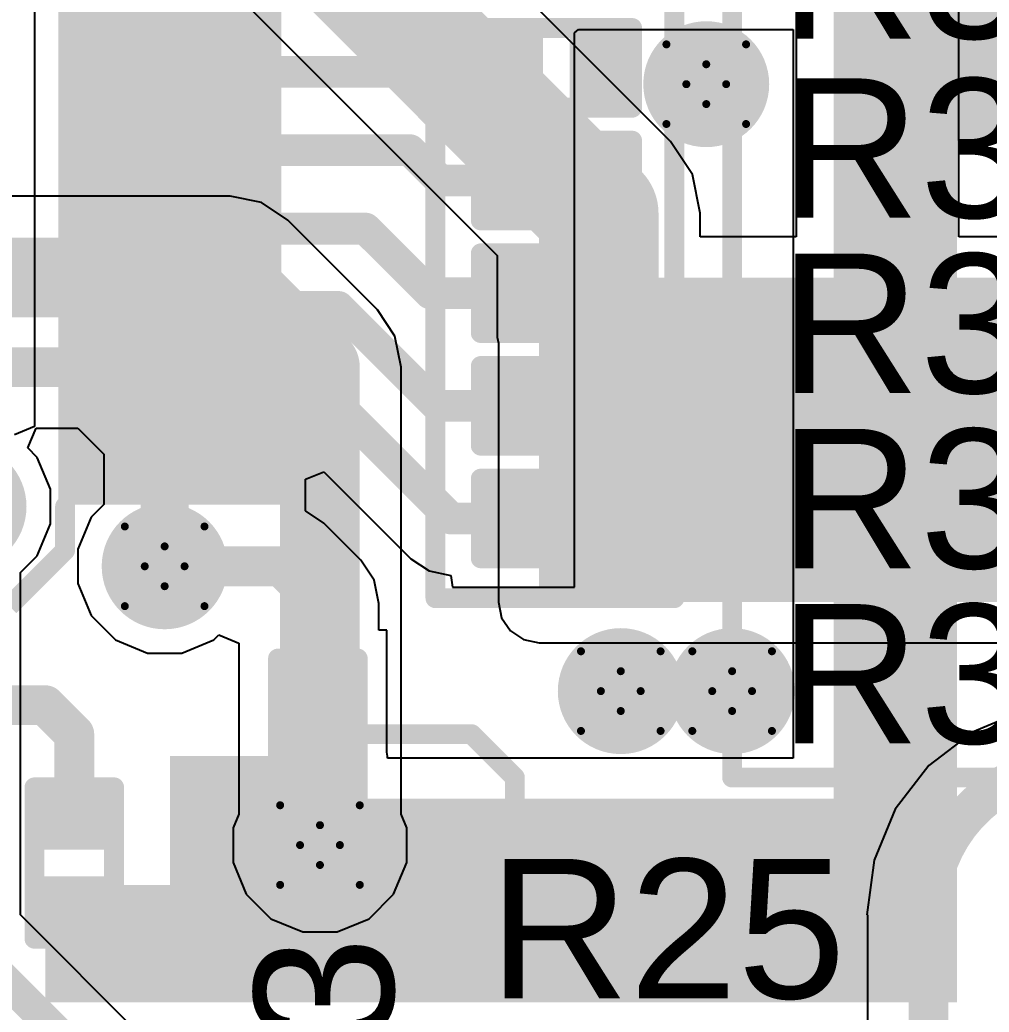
# Model space of a CAD drawing. Header units: inches. Extents: x -0.8 to 12, y -0.1 to 3.7.
# Drawn here: x 0.4736 to 0.717, y 0.318 to 0.5672 of the extents above; entities that cross this region are included whole.
import ezdxf

# ---------------------------------------------------------------- set-up
doc = ezdxf.new("R2010")
doc.units = ezdxf.units.IN
doc.header["$MEASUREMENT"] = 0
for name, color, linetype in [('Bottom Layer', 5, 'Continuous'), ('Bottom Solder', 6, 'Continuous'), ('Drill Drawing', 1, 'Continuous'), ('Top Layer', 1, 'Continuous'), ('Top Overlay', 2, 'Continuous'), ('Top Paste', 8, 'Continuous'), ('Top Solder', 216, 'Continuous'), ('Via Holes', 16, 'Continuous')]:
    doc.layers.add(name, color=color, linetype=linetype)
doc.styles.add('Arial', font='', dxfattribs={"height": 0.2})
doc.styles.get('Arial').set_extended_font_data('Arial')

# ---------------------------------------------------------------- blocks, each defined once
blk = doc.blocks.new('48_LQFP__7X7___9')
at = {"layer": 'Top Layer'}
for points in [[(0.01614, 0.19134), (0.01614, 0.14331), (0.00354, 0.14331), (0.00354, 0.19134)], [(0.03583, 0.19134), (0.03583, 0.14331), (0.02323, 0.14331), (0.02323, 0.19134)], [(0.05551, 0.19134), (0.05551, 0.14331), (0.04291, 0.14331), (0.04291, 0.19134)], [(0.0752, 0.19134), (0.0752, 0.14331), (0.0626, 0.14331), (0.0626, 0.19134)], [(0.09488, 0.19134), (0.09488, 0.14331), (0.08228, 0.14331), (0.08228, 0.19134)], [(0.11457, 0.19134), (0.11457, 0.14331), (0.10197, 0.14331), (0.10197, 0.19134)]]:
    blk.add_hatch(color=1, dxfattribs=at).paths.add_polyline_path(points)
at = {"layer": 'Top Paste'}
for points in [[(0.01614, 0.19134), (0.01614, 0.14331), (0.00354, 0.14331), (0.00354, 0.19134)], [(0.03583, 0.19134), (0.03583, 0.14331), (0.02323, 0.14331), (0.02323, 0.19134)], [(0.05551, 0.19134), (0.05551, 0.14331), (0.04291, 0.14331), (0.04291, 0.19134)], [(0.0752, 0.19134), (0.0752, 0.14331), (0.0626, 0.14331), (0.0626, 0.19134)], [(0.09488, 0.19134), (0.09488, 0.14331), (0.08228, 0.14331), (0.08228, 0.19134)], [(0.11457, 0.19134), (0.11457, 0.14331), (0.10197, 0.14331), (0.10197, 0.19134)]]:
    blk.add_hatch(color=8, dxfattribs=at).paths.add_polyline_path(points)
at = {"layer": 'Top Solder'}
for points in [[(0.00046, 0.19534), (0.00046, 0.13931), (-0.02014, 0.13931), (-0.02014, 0.19534)], [(0.02014, 0.19534), (0.02014, 0.13931), (-0.00046, 0.13931), (-0.00046, 0.19534)], [(0.03983, 0.19534), (0.03983, 0.13931), (0.01923, 0.13931), (0.01923, 0.19534)], [(0.05951, 0.19534), (0.05951, 0.13931), (0.03891, 0.13931), (0.03891, 0.19534)], [(0.0792, 0.19534), (0.0792, 0.13931), (0.0586, 0.13931), (0.0586, 0.19534)], [(0.09888, 0.19534), (0.09888, 0.13931), (0.07828, 0.13931), (0.07828, 0.19534)], [(0.11857, 0.19534), (0.11857, 0.13931), (0.09797, 0.13931), (0.09797, 0.19534)]]:
    blk.add_hatch(color=216, dxfattribs=at).paths.add_polyline_path(points)
at = {"layer": 'Top Overlay'}
for points in [[(0.13, 0.141, 0.005, 0.005, 0), (0.119, 0.141, 0.005, 0.005, 0)], [(0.144, 0.127, 0.005, 0.005, 0), (0.13, 0.141, 0.005, 0.005, 0)]]:
    blk.add_lwpolyline(points, format="xyseb", dxfattribs=at)
for points in [[(0.11775, 0.141, 0.0025, 0.0025, 1), (0.12025, 0.141, 0.0025, 0.0025, 1)], [(0.12875, 0.141, 0.0025, 0.0025, 1), (0.13125, 0.141, 0.0025, 0.0025, 1)], [(0.12875, 0.141, 0.0025, 0.0025, 1), (0.13125, 0.141, 0.0025, 0.0025, 1)]]:
    blk.add_lwpolyline(points, format="xyseb", close=True, dxfattribs=at)
blk = doc.blocks.new('RES_0201_11')
at = {"layer": 'Top Layer'}
for points in [[(-0.01614, 0.00728), (-0.00551, 0.00728), (-0.00551, -0.00728), (-0.01614, -0.00728)], [(0.00551, 0.00728), (0.01614, 0.00728), (0.01614, -0.00728), (0.00551, -0.00728)]]:
    blk.add_hatch(color=1, dxfattribs=at).paths.add_polyline_path(points)
at = {"layer": 'Top Paste'}
for points in [[(-0.01614, 0.00728), (-0.00551, 0.00728), (-0.00551, -0.00728), (-0.01614, -0.00728)], [(0.00551, 0.00728), (0.01614, 0.00728), (0.01614, -0.00728), (0.00551, -0.00728)]]:
    blk.add_hatch(color=8, dxfattribs=at).paths.add_polyline_path(points)
at = {"layer": 'Top Solder'}
for points in [[(-0.01831, 0.00945), (-0.00335, 0.00945), (-0.00335, -0.00945), (-0.01831, -0.00945)], [(0.00335, 0.00945), (0.01831, 0.00945), (0.01831, -0.00945), (0.00335, -0.00945)]]:
    blk.add_hatch(color=216, dxfattribs=at).paths.add_polyline_path(points)
at = {"layer": 'Top Overlay'}
for points in [[(-0.019, 0.01, 0.005, 0.005, 0), (0.019, 0.01, 0.005, 0.005, 0)], [(-0.019, -0.01, 0.005, 0.005, 0), (-0.019, 0.01, 0.005, 0.005, 0)], [(0.019, -0.01, 0.005, 0.005, 0), (0.019, 0.01, 0.005, 0.005, 0)], [(-0.019, -0.01, 0.005, 0.005, 0), (0.019, -0.01, 0.005, 0.005, 0)]]:
    blk.add_lwpolyline(points, format="xyseb", dxfattribs=at)
for points in [[(-0.02025, 0.01, 0.0025, 0.0025, 1), (-0.01775, 0.01, 0.0025, 0.0025, 1)], [(-0.02025, 0.01, 0.0025, 0.0025, 1), (-0.01775, 0.01, 0.0025, 0.0025, 1)], [(0.01775, 0.01, 0.0025, 0.0025, 1), (0.02025, 0.01, 0.0025, 0.0025, 1)], [(0.01775, 0.01, 0.0025, 0.0025, 1), (0.02025, 0.01, 0.0025, 0.0025, 1)], [(-0.02025, -0.01, 0.0025, 0.0025, 1), (-0.01775, -0.01, 0.0025, 0.0025, 1)], [(-0.02025, -0.01, 0.0025, 0.0025, 1), (-0.01775, -0.01, 0.0025, 0.0025, 1)], [(0.01775, -0.01, 0.0025, 0.0025, 1), (0.02025, -0.01, 0.0025, 0.0025, 1)], [(0.01775, -0.01, 0.0025, 0.0025, 1), (0.02025, -0.01, 0.0025, 0.0025, 1)]]:
    blk.add_lwpolyline(points, format="xyseb", close=True, dxfattribs=at)
blk = doc.blocks.new('RES_0201_13')
at = {"layer": 'Top Layer'}
for points in [[(-0.01614, 0.00728), (-0.00551, 0.00728), (-0.00551, -0.00728), (-0.01614, -0.00728)], [(0.00551, 0.00728), (0.01614, 0.00728), (0.01614, -0.00728), (0.00551, -0.00728)]]:
    blk.add_hatch(color=1, dxfattribs=at).paths.add_polyline_path(points)
at = {"layer": 'Top Paste'}
for points in [[(-0.01614, 0.00728), (-0.00551, 0.00728), (-0.00551, -0.00728), (-0.01614, -0.00728)], [(0.00551, 0.00728), (0.01614, 0.00728), (0.01614, -0.00728), (0.00551, -0.00728)]]:
    blk.add_hatch(color=8, dxfattribs=at).paths.add_polyline_path(points)
at = {"layer": 'Top Solder'}
for points in [[(-0.01831, 0.00945), (-0.00335, 0.00945), (-0.00335, -0.00945), (-0.01831, -0.00945)], [(0.00335, 0.00945), (0.01831, 0.00945), (0.01831, -0.00945), (0.00335, -0.00945)]]:
    blk.add_hatch(color=216, dxfattribs=at).paths.add_polyline_path(points)
at = {"layer": 'Top Overlay'}
for points in [[(-0.019, 0.01, 0.005, 0.005, 0), (0.019, 0.01, 0.005, 0.005, 0)], [(-0.019, -0.01, 0.005, 0.005, 0), (-0.019, 0.01, 0.005, 0.005, 0)], [(0.019, -0.01, 0.005, 0.005, 0), (0.019, 0.01, 0.005, 0.005, 0)], [(-0.019, -0.01, 0.005, 0.005, 0), (0.019, -0.01, 0.005, 0.005, 0)]]:
    blk.add_lwpolyline(points, format="xyseb", dxfattribs=at)
for points in [[(-0.02025, 0.01, 0.0025, 0.0025, 1), (-0.01775, 0.01, 0.0025, 0.0025, 1)], [(-0.02025, 0.01, 0.0025, 0.0025, 1), (-0.01775, 0.01, 0.0025, 0.0025, 1)], [(0.01775, 0.01, 0.0025, 0.0025, 1), (0.02025, 0.01, 0.0025, 0.0025, 1)], [(0.01775, 0.01, 0.0025, 0.0025, 1), (0.02025, 0.01, 0.0025, 0.0025, 1)], [(-0.02025, -0.01, 0.0025, 0.0025, 1), (-0.01775, -0.01, 0.0025, 0.0025, 1)], [(-0.02025, -0.01, 0.0025, 0.0025, 1), (-0.01775, -0.01, 0.0025, 0.0025, 1)], [(0.01775, -0.01, 0.0025, 0.0025, 1), (0.02025, -0.01, 0.0025, 0.0025, 1)], [(0.01775, -0.01, 0.0025, 0.0025, 1), (0.02025, -0.01, 0.0025, 0.0025, 1)]]:
    blk.add_lwpolyline(points, format="xyseb", close=True, dxfattribs=at)
blk = doc.blocks.new('RES_0201_14')
at = {"layer": 'Top Layer'}
for points in [[(-0.01614, 0.00728), (-0.00551, 0.00728), (-0.00551, -0.00728), (-0.01614, -0.00728)], [(0.00551, 0.00728), (0.01614, 0.00728), (0.01614, -0.00728), (0.00551, -0.00728)]]:
    blk.add_hatch(color=1, dxfattribs=at).paths.add_polyline_path(points)
at = {"layer": 'Top Paste'}
for points in [[(-0.01614, 0.00728), (-0.00551, 0.00728), (-0.00551, -0.00728), (-0.01614, -0.00728)], [(0.00551, 0.00728), (0.01614, 0.00728), (0.01614, -0.00728), (0.00551, -0.00728)]]:
    blk.add_hatch(color=8, dxfattribs=at).paths.add_polyline_path(points)
at = {"layer": 'Top Solder'}
for points in [[(-0.01831, 0.00945), (-0.00335, 0.00945), (-0.00335, -0.00945), (-0.01831, -0.00945)], [(0.00335, 0.00945), (0.01831, 0.00945), (0.01831, -0.00945), (0.00335, -0.00945)]]:
    blk.add_hatch(color=216, dxfattribs=at).paths.add_polyline_path(points)
at = {"layer": 'Top Overlay'}
for points in [[(-0.019, 0.01, 0.005, 0.005, 0), (0.019, 0.01, 0.005, 0.005, 0)], [(-0.019, 0.01, 0.005, 0.005, 0), (-0.019, -0.01, 0.005, 0.005, 0)], [(0.019, 0.01, 0.005, 0.005, 0), (0.019, -0.01, 0.005, 0.005, 0)], [(-0.019, -0.01, 0.005, 0.005, 0), (0.019, -0.01, 0.005, 0.005, 0)]]:
    blk.add_lwpolyline(points, format="xyseb", dxfattribs=at)
for points in [[(-0.02025, 0.01, 0.0025, 0.0025, 1), (-0.01775, 0.01, 0.0025, 0.0025, 1)], [(-0.02025, 0.01, 0.0025, 0.0025, 1), (-0.01775, 0.01, 0.0025, 0.0025, 1)], [(0.01775, 0.01, 0.0025, 0.0025, 1), (0.02025, 0.01, 0.0025, 0.0025, 1)], [(0.01775, 0.01, 0.0025, 0.0025, 1), (0.02025, 0.01, 0.0025, 0.0025, 1)], [(-0.02025, -0.01, 0.0025, 0.0025, 1), (-0.01775, -0.01, 0.0025, 0.0025, 1)], [(-0.02025, -0.01, 0.0025, 0.0025, 1), (-0.01775, -0.01, 0.0025, 0.0025, 1)], [(0.01775, -0.01, 0.0025, 0.0025, 1), (0.02025, -0.01, 0.0025, 0.0025, 1)], [(0.01775, -0.01, 0.0025, 0.0025, 1), (0.02025, -0.01, 0.0025, 0.0025, 1)]]:
    blk.add_lwpolyline(points, format="xyseb", close=True, dxfattribs=at)
blk = doc.blocks.new('RES_0201_15')
at = {"layer": 'Top Layer'}
for points in [[(-0.01614, 0.00728), (-0.00551, 0.00728), (-0.00551, -0.00728), (-0.01614, -0.00728)], [(0.00551, 0.00728), (0.01614, 0.00728), (0.01614, -0.00728), (0.00551, -0.00728)]]:
    blk.add_hatch(color=1, dxfattribs=at).paths.add_polyline_path(points)
at = {"layer": 'Top Paste'}
for points in [[(-0.01614, 0.00728), (-0.00551, 0.00728), (-0.00551, -0.00728), (-0.01614, -0.00728)], [(0.00551, 0.00728), (0.01614, 0.00728), (0.01614, -0.00728), (0.00551, -0.00728)]]:
    blk.add_hatch(color=8, dxfattribs=at).paths.add_polyline_path(points)
at = {"layer": 'Top Solder'}
for points in [[(-0.01831, 0.00945), (-0.00335, 0.00945), (-0.00335, -0.00945), (-0.01831, -0.00945)], [(0.00335, 0.00945), (0.01831, 0.00945), (0.01831, -0.00945), (0.00335, -0.00945)]]:
    blk.add_hatch(color=216, dxfattribs=at).paths.add_polyline_path(points)
at = {"layer": 'Top Overlay'}
for points in [[(-0.019, 0.01, 0.005, 0.005, 0), (0.019, 0.01, 0.005, 0.005, 0)], [(-0.019, -0.01, 0.005, 0.005, 0), (-0.019, 0.01, 0.005, 0.005, 0)], [(0.019, -0.01, 0.005, 0.005, 0), (0.019, 0.01, 0.005, 0.005, 0)], [(-0.019, -0.01, 0.005, 0.005, 0), (0.019, -0.01, 0.005, 0.005, 0)]]:
    blk.add_lwpolyline(points, format="xyseb", dxfattribs=at)
for points in [[(-0.02025, 0.01, 0.0025, 0.0025, 1), (-0.01775, 0.01, 0.0025, 0.0025, 1)], [(-0.02025, 0.01, 0.0025, 0.0025, 1), (-0.01775, 0.01, 0.0025, 0.0025, 1)], [(0.01775, 0.01, 0.0025, 0.0025, 1), (0.02025, 0.01, 0.0025, 0.0025, 1)], [(0.01775, 0.01, 0.0025, 0.0025, 1), (0.02025, 0.01, 0.0025, 0.0025, 1)], [(-0.02025, -0.01, 0.0025, 0.0025, 1), (-0.01775, -0.01, 0.0025, 0.0025, 1)], [(-0.02025, -0.01, 0.0025, 0.0025, 1), (-0.01775, -0.01, 0.0025, 0.0025, 1)], [(0.01775, -0.01, 0.0025, 0.0025, 1), (0.02025, -0.01, 0.0025, 0.0025, 1)], [(0.01775, -0.01, 0.0025, 0.0025, 1), (0.02025, -0.01, 0.0025, 0.0025, 1)]]:
    blk.add_lwpolyline(points, format="xyseb", close=True, dxfattribs=at)
blk = doc.blocks.new('RES_0201_22')
at = {"layer": 'Top Layer'}
for points in [[(-0.01614, 0.00728), (-0.00551, 0.00728), (-0.00551, -0.00728), (-0.01614, -0.00728)], [(0.00551, 0.00728), (0.01614, 0.00728), (0.01614, -0.00728), (0.00551, -0.00728)]]:
    blk.add_hatch(color=1, dxfattribs=at).paths.add_polyline_path(points)
at = {"layer": 'Top Paste'}
for points in [[(-0.01614, 0.00728), (-0.00551, 0.00728), (-0.00551, -0.00728), (-0.01614, -0.00728)], [(0.00551, 0.00728), (0.01614, 0.00728), (0.01614, -0.00728), (0.00551, -0.00728)]]:
    blk.add_hatch(color=8, dxfattribs=at).paths.add_polyline_path(points)
at = {"layer": 'Top Solder'}
for points in [[(-0.01831, 0.00945), (-0.00335, 0.00945), (-0.00335, -0.00945), (-0.01831, -0.00945)], [(0.00335, 0.00945), (0.01831, 0.00945), (0.01831, -0.00945), (0.00335, -0.00945)]]:
    blk.add_hatch(color=216, dxfattribs=at).paths.add_polyline_path(points)
at = {"layer": 'Top Overlay'}
for points in [[(-0.019, 0.01, 0.005, 0.005, 0), (0.019, 0.01, 0.005, 0.005, 0)], [(-0.019, -0.01, 0.005, 0.005, 0), (-0.019, 0.01, 0.005, 0.005, 0)], [(0.019, -0.01, 0.005, 0.005, 0), (0.019, 0.01, 0.005, 0.005, 0)], [(-0.019, -0.01, 0.005, 0.005, 0), (0.019, -0.01, 0.005, 0.005, 0)]]:
    blk.add_lwpolyline(points, format="xyseb", dxfattribs=at)
for points in [[(-0.02025, 0.01, 0.0025, 0.0025, 1), (-0.01775, 0.01, 0.0025, 0.0025, 1)], [(-0.02025, 0.01, 0.0025, 0.0025, 1), (-0.01775, 0.01, 0.0025, 0.0025, 1)], [(0.01775, 0.01, 0.0025, 0.0025, 1), (0.02025, 0.01, 0.0025, 0.0025, 1)], [(0.01775, 0.01, 0.0025, 0.0025, 1), (0.02025, 0.01, 0.0025, 0.0025, 1)], [(-0.02025, -0.01, 0.0025, 0.0025, 1), (-0.01775, -0.01, 0.0025, 0.0025, 1)], [(-0.02025, -0.01, 0.0025, 0.0025, 1), (-0.01775, -0.01, 0.0025, 0.0025, 1)], [(0.01775, -0.01, 0.0025, 0.0025, 1), (0.02025, -0.01, 0.0025, 0.0025, 1)], [(0.01775, -0.01, 0.0025, 0.0025, 1), (0.02025, -0.01, 0.0025, 0.0025, 1)]]:
    blk.add_lwpolyline(points, format="xyseb", close=True, dxfattribs=at)
blk = doc.blocks.new('RES_0201_23')
at = {"layer": 'Top Layer'}
for points in [[(-0.01614, 0.00728), (-0.00551, 0.00728), (-0.00551, -0.00728), (-0.01614, -0.00728)], [(0.00551, 0.00728), (0.01614, 0.00728), (0.01614, -0.00728), (0.00551, -0.00728)]]:
    blk.add_hatch(color=1, dxfattribs=at).paths.add_polyline_path(points)
at = {"layer": 'Top Paste'}
for points in [[(-0.01614, 0.00728), (-0.00551, 0.00728), (-0.00551, -0.00728), (-0.01614, -0.00728)], [(0.00551, 0.00728), (0.01614, 0.00728), (0.01614, -0.00728), (0.00551, -0.00728)]]:
    blk.add_hatch(color=8, dxfattribs=at).paths.add_polyline_path(points)
at = {"layer": 'Top Solder'}
for points in [[(-0.01831, 0.00945), (-0.00335, 0.00945), (-0.00335, -0.00945), (-0.01831, -0.00945)], [(0.00335, 0.00945), (0.01831, 0.00945), (0.01831, -0.00945), (0.00335, -0.00945)]]:
    blk.add_hatch(color=216, dxfattribs=at).paths.add_polyline_path(points)
at = {"layer": 'Top Overlay'}
for points in [[(-0.019, 0.01, 0.005, 0.005, 0), (0.019, 0.01, 0.005, 0.005, 0)], [(-0.019, -0.01, 0.005, 0.005, 0), (-0.019, 0.01, 0.005, 0.005, 0)], [(0.019, -0.01, 0.005, 0.005, 0), (0.019, 0.01, 0.005, 0.005, 0)], [(-0.019, -0.01, 0.005, 0.005, 0), (0.019, -0.01, 0.005, 0.005, 0)]]:
    blk.add_lwpolyline(points, format="xyseb", dxfattribs=at)
for points in [[(-0.02025, 0.01, 0.0025, 0.0025, 1), (-0.01775, 0.01, 0.0025, 0.0025, 1)], [(-0.02025, 0.01, 0.0025, 0.0025, 1), (-0.01775, 0.01, 0.0025, 0.0025, 1)], [(0.01775, 0.01, 0.0025, 0.0025, 1), (0.02025, 0.01, 0.0025, 0.0025, 1)], [(0.01775, 0.01, 0.0025, 0.0025, 1), (0.02025, 0.01, 0.0025, 0.0025, 1)], [(-0.02025, -0.01, 0.0025, 0.0025, 1), (-0.01775, -0.01, 0.0025, 0.0025, 1)], [(-0.02025, -0.01, 0.0025, 0.0025, 1), (-0.01775, -0.01, 0.0025, 0.0025, 1)], [(0.01775, -0.01, 0.0025, 0.0025, 1), (0.02025, -0.01, 0.0025, 0.0025, 1)], [(0.01775, -0.01, 0.0025, 0.0025, 1), (0.02025, -0.01, 0.0025, 0.0025, 1)]]:
    blk.add_lwpolyline(points, format="xyseb", close=True, dxfattribs=at)
blk = doc.blocks.new('RES_0201_32')
at = {"layer": 'Top Layer'}
for points in [[(-0.01614, 0.00728), (-0.00551, 0.00728), (-0.00551, -0.00728), (-0.01614, -0.00728)], [(0.00551, 0.00728), (0.01614, 0.00728), (0.01614, -0.00728), (0.00551, -0.00728)]]:
    blk.add_hatch(color=1, dxfattribs=at).paths.add_polyline_path(points)
at = {"layer": 'Top Paste'}
for points in [[(-0.01614, 0.00728), (-0.00551, 0.00728), (-0.00551, -0.00728), (-0.01614, -0.00728)], [(0.00551, 0.00728), (0.01614, 0.00728), (0.01614, -0.00728), (0.00551, -0.00728)]]:
    blk.add_hatch(color=8, dxfattribs=at).paths.add_polyline_path(points)
at = {"layer": 'Top Solder'}
for points in [[(-0.01831, 0.00945), (-0.00335, 0.00945), (-0.00335, -0.00945), (-0.01831, -0.00945)], [(0.00335, 0.00945), (0.01831, 0.00945), (0.01831, -0.00945), (0.00335, -0.00945)]]:
    blk.add_hatch(color=216, dxfattribs=at).paths.add_polyline_path(points)
at = {"layer": 'Top Overlay'}
for points in [[(-0.019, 0.01, 0.005, 0.005, 0), (0.019, 0.01, 0.005, 0.005, 0)], [(-0.019, 0.01, 0.005, 0.005, 0), (-0.019, -0.01, 0.005, 0.005, 0)], [(0.019, 0.01, 0.005, 0.005, 0), (0.019, -0.01, 0.005, 0.005, 0)], [(-0.019, -0.01, 0.005, 0.005, 0), (0.019, -0.01, 0.005, 0.005, 0)]]:
    blk.add_lwpolyline(points, format="xyseb", dxfattribs=at)
for points in [[(-0.02025, 0.01, 0.0025, 0.0025, 1), (-0.01775, 0.01, 0.0025, 0.0025, 1)], [(-0.02025, 0.01, 0.0025, 0.0025, 1), (-0.01775, 0.01, 0.0025, 0.0025, 1)], [(0.01775, 0.01, 0.0025, 0.0025, 1), (0.02025, 0.01, 0.0025, 0.0025, 1)], [(0.01775, 0.01, 0.0025, 0.0025, 1), (0.02025, 0.01, 0.0025, 0.0025, 1)], [(-0.02025, -0.01, 0.0025, 0.0025, 1), (-0.01775, -0.01, 0.0025, 0.0025, 1)], [(-0.02025, -0.01, 0.0025, 0.0025, 1), (-0.01775, -0.01, 0.0025, 0.0025, 1)], [(0.01775, -0.01, 0.0025, 0.0025, 1), (0.02025, -0.01, 0.0025, 0.0025, 1)], [(0.01775, -0.01, 0.0025, 0.0025, 1), (0.02025, -0.01, 0.0025, 0.0025, 1)]]:
    blk.add_lwpolyline(points, format="xyseb", close=True, dxfattribs=at)

msp = doc.modelspace()

# ---------------------------------------------------------------- hatches: boundary and pattern name
at = {"layer": 'Bottom Layer'}
h = msp.add_hatch(color=5, dxfattribs=at)
edge = h.paths.add_edge_path()
edge.add_arc((0.646, 0.55106), 0.01181, 0, 360)
msp.add_hatch(color=5, dxfattribs=at).paths.add_polyline_path([(0.60402, 0.421), (0.78, 0.421), (0.78, 0.50251), (0.60402, 0.50251)])
h = msp.add_hatch(color=5, dxfattribs=at)
edge = h.paths.add_edge_path()
edge.add_arc((0.51, 0.43), 0.01181, 0, 360)
h = msp.add_hatch(color=5, dxfattribs=at)
edge = h.paths.add_edge_path()
edge.add_arc((0.62454, 0.39866), 0.01181, 0, 360)
h = msp.add_hatch(color=5, dxfattribs=at)
edge = h.paths.add_edge_path()
edge.add_arc((0.6525, 0.39866), 0.01181, 0, 360)
h = msp.add_hatch(color=5, dxfattribs=at)
edge = h.paths.add_edge_path()
edge.add_arc((0.549, 0.36), 0.01181, 0, 360)
at = {"layer": 'Bottom Solder'}
h = msp.add_hatch(color=6, dxfattribs=at)
edge = h.paths.add_edge_path()
edge.add_arc((0.646, 0.55106), 0.01581, 0, 360)
h = msp.add_hatch(color=6, dxfattribs=at)
edge = h.paths.add_edge_path()
edge.add_arc((0.4595, 0.445), 0.01581, 0, 360)
h = msp.add_hatch(color=6, dxfattribs=at)
edge = h.paths.add_edge_path()
edge.add_arc((0.51, 0.43), 0.01581, 0, 360)
h = msp.add_hatch(color=6, dxfattribs=at)
edge = h.paths.add_edge_path()
edge.add_arc((0.62454, 0.39866), 0.01581, 0, 360)
h = msp.add_hatch(color=6, dxfattribs=at)
edge = h.paths.add_edge_path()
edge.add_arc((0.6525, 0.39866), 0.01581, 0, 360)
h = msp.add_hatch(color=6, dxfattribs=at)
edge = h.paths.add_edge_path()
edge.add_arc((0.549, 0.36), 0.01581, 0, 360)
at = {"layer": 'Top Layer'}
for points in [[(0.67802, 0.32051), (0.709, 0.32051), (0.709, 0.64729), (0.67802, 0.64729)], [(0.68, 0.53691), (1.17701, 0.53691), (1.17701, 0.58691), (0.68, 0.58691)], [(0.51132, 0.32051), (0.55577, 0.32051), (0.55577, 0.38233), (0.51132, 0.38233)], [(0.51132, 0.32051), (0.709, 0.32051), (0.709, 0.37164), (0.51132, 0.37164)], [(0.48002, 0.32051), (0.709, 0.32051), (0.709, 0.34998), (0.48002, 0.34998)]]:
    msp.add_hatch(color=1, dxfattribs=at).paths.add_polyline_path(points)
h = msp.add_hatch(color=1, dxfattribs=at)
edge = h.paths.add_edge_path()
edge.add_arc((0.646, 0.55106), 0.01181, 0, 360)
h = msp.add_hatch(color=1, dxfattribs=at)
edge = h.paths.add_edge_path()
edge.add_arc((0.51, 0.43), 0.01181, 0, 360)
h = msp.add_hatch(color=1, dxfattribs=at)
edge = h.paths.add_edge_path()
edge.add_arc((0.62454, 0.39866), 0.01181, 0, 360)
h = msp.add_hatch(color=1, dxfattribs=at)
edge = h.paths.add_edge_path()
edge.add_arc((0.6525, 0.39866), 0.01181, 0, 360)
h = msp.add_hatch(color=1, dxfattribs=at)
edge = h.paths.add_edge_path()
edge.add_arc((0.549, 0.36), 0.01181, 0, 360)
at = {"layer": 'Top Solder'}
h = msp.add_hatch(color=216, dxfattribs=at)
edge = h.paths.add_edge_path()
edge.add_arc((0.646, 0.55106), 0.01581, 0, 360)
h = msp.add_hatch(color=216, dxfattribs=at)
edge = h.paths.add_edge_path()
edge.add_arc((0.4595, 0.445), 0.01581, 0, 360)
h = msp.add_hatch(color=216, dxfattribs=at)
edge = h.paths.add_edge_path()
edge.add_arc((0.51, 0.43), 0.01581, 0, 360)
h = msp.add_hatch(color=216, dxfattribs=at)
edge = h.paths.add_edge_path()
edge.add_arc((0.62454, 0.39866), 0.01581, 0, 360)
h = msp.add_hatch(color=216, dxfattribs=at)
edge = h.paths.add_edge_path()
edge.add_arc((0.6525, 0.39866), 0.01581, 0, 360)
h = msp.add_hatch(color=216, dxfattribs=at)
edge = h.paths.add_edge_path()
edge.add_arc((0.549, 0.36), 0.01581, 0, 360)
at = {"layer": 'Via Holes'}
h = msp.add_hatch(color=7, dxfattribs=at)
edge = h.paths.add_edge_path()
edge.add_arc((0.646, 0.55106), 0.00591, 0, 360)
h = msp.add_hatch(color=7, dxfattribs=at)
edge = h.paths.add_edge_path()
edge.add_arc((0.51, 0.43), 0.00591, 0, 360)
h = msp.add_hatch(color=7, dxfattribs=at)
edge = h.paths.add_edge_path()
edge.add_arc((0.62454, 0.39866), 0.00591, 0, 360)
h = msp.add_hatch(color=7, dxfattribs=at)
edge = h.paths.add_edge_path()
edge.add_arc((0.6525, 0.39866), 0.00591, 0, 360)
h = msp.add_hatch(color=7, dxfattribs=at)
edge = h.paths.add_edge_path()
edge.add_arc((0.549, 0.36), 0.00591, 0, 360)

# ---------------------------------------------------------------- linework, layer by layer
at = {"layer": 'Bottom Layer'}
for p, q in [((0.63705, 0.53665), (0.47217, 0.70153)), ((0.44359, 0.65801), (0.59353, 0.50807)), ((0.70939, 0.5127), (0.70939, 0.647)), ((0.66861, 0.60693), (0.66861, 0.5127)), ((0.64257, 0.52838), (0.63705, 0.53665)), ((0.64451, 0.51863), (0.64257, 0.52838)), ((0.52649, 0.5229), (0.33857, 0.5229)), ((0.5343, 0.52135), (0.52649, 0.5229)), ((0.54091, 0.51693), (0.5343, 0.52135)), ((0.64451, 0.5127), (0.64451, 0.51863)), ((0.56342, 0.49442), (0.54091, 0.51693)), ((0.66861, 0.5127), (0.64451, 0.5127)), ((0.78, 0.5127), (0.70939, 0.5127)), ((0.59353, 0.50807), (0.59353, 0.48751)), ((0.56784, 0.4878), (0.56342, 0.49442)), ((0.56939, 0.48), (0.56784, 0.4878)), ((0.59353, 0.48751), (0.59383, 0.48603)), ((0.59383, 0.48603), (0.59383, 0.421)), ((0.56939, 0.36776), (0.56939, 0.48)), ((0.47564, 0.45971), (0.47771, 0.46471)), ((0.47771, 0.46471), (0.48817, 0.46471)), ((0.48817, 0.46471), (0.49471, 0.45817)), ((0.47799, 0.45735), (0.47564, 0.45971)), ((0.48131, 0.44934), (0.47799, 0.45735)), ((0.49471, 0.45817), (0.49471, 0.44555)), ((0.48131, 0.44066), (0.48131, 0.44934)), ((0.49471, 0.44555), (0.49151, 0.44235)), ((0.49151, 0.44235), (0.48819, 0.43434)), ((0.47799, 0.43265), (0.48131, 0.44066)), ((0.48819, 0.43434), (0.48819, 0.42566)), ((0.47377, 0.42843), (0.47799, 0.43265)), ((0.47377, 0.34248), (0.47377, 0.42843)), ((0.48819, 0.42566), (0.49151, 0.41765)), ((0.59383, 0.421), (0.5946, 0.4171)), ((0.49151, 0.41765), (0.49765, 0.41151)), ((0.5946, 0.4171), (0.59681, 0.41379)), ((0.59681, 0.41379), (0.60012, 0.41158)), ((0.49765, 0.41151), (0.50566, 0.40819)), ((0.51434, 0.40819), (0.52235, 0.41151)), ((0.52235, 0.41151), (0.52361, 0.41276)), ((0.52361, 0.41276), (0.52861, 0.41069)), ((0.60012, 0.41158), (0.60402, 0.4108)), ((0.52861, 0.41069), (0.52861, 0.36776)), ((0.60402, 0.4108), (0.78, 0.4108)), ((0.50566, 0.40819), (0.51434, 0.40819)), ((0.72559, 0.39365), (0.71282, 0.38836)), ((0.71282, 0.38836), (0.70186, 0.37995)), ((0.70186, 0.37995), (0.69345, 0.36899)), ((0.69345, 0.36899), (0.68816, 0.35622)), ((0.52861, 0.36776), (0.52719, 0.36434)), ((0.57081, 0.36434), (0.56939, 0.36776)), ((0.52719, 0.36434), (0.52719, 0.35566)), ((0.57081, 0.35566), (0.57081, 0.36434)), ((0.52719, 0.35566), (0.53051, 0.34765)), ((0.56749, 0.34765), (0.57081, 0.35566)), ((0.68816, 0.35622), (0.68636, 0.34252)), ((0.53051, 0.34765), (0.53665, 0.34151)), ((0.56135, 0.34151), (0.56749, 0.34765)), ((0.67298, 0.14327), (0.47377, 0.34248)), ((0.53665, 0.34151), (0.54466, 0.33819)), ((0.55334, 0.33819), (0.56135, 0.34151)), ((0.68636, 0.34252), (0.68652, 0.34252)), ((0.68652, 0.34252), (0.68652, 0.17659)), ((0.54466, 0.33819), (0.55334, 0.33819))]:
    msp.add_line(p, q, dxfattribs=at)
for points in [[(0.45415, 0.6835, 0.03, 0.03, 0), (0.61902, 0.51863, 0.03, 0.03, 0)], [(0.689, 0.483, 0.02, 0.02, 0), (0.689, 0.647, 0.02, 0.02, 0)], [(0.61902, 0.48751, 0.03, 0.03, 0), (0.61902, 0.51863, 0.03, 0.03, 0)], [(0.33857, 0.50251, 0.02, 0.02, 0), (0.52649, 0.50251, 0.02, 0.02, 0)], [(0.52649, 0.50251, 0.02, 0.02, 0), (0.549, 0.48, 0.02, 0.02, 0)], [(0.61902, 0.48751, 0.03, 0.03, 0), (0.62353, 0.483, 0.03, 0.03, 0)], [(0.62353, 0.483, 0.03, 0.03, 0), (0.689, 0.483, 0.03, 0.03, 0)], [(0.549, 0.36, 0.02, 0.02, 0), (0.549, 0.48, 0.02, 0.02, 0)], [(0.35723, 0.48, 0.01, 0.01, 0), (0.4945, 0.48, 0.01, 0.01, 0)], [(0.4945, 0.48, 0.01, 0.01, 0), (0.51, 0.4645, 0.01, 0.01, 0)], [(0.51, 0.43, 0.01, 0.01, 0), (0.51, 0.4645, 0.01, 0.01, 0)], [(0.70181, 0.34252, 0.01, 0.01, -0.414214), (0.73929, 0.38, 0.01, 0.01, 0)], [(0.70181, 0.16104, 0.01, 0.01, 0), (0.70181, 0.34252, 0.01, 0.01, 0)], [(0.4595, 0.33657, 0.008, 0.008, 0), (0.66707, 0.129, 0.008, 0.008, 0)]]:
    msp.add_lwpolyline(points, format="xyseb", dxfattribs=at)
for points in [[(0.61152, 0.51863, 0.015, 0.015, 1), (0.62652, 0.51863, 0.015, 0.015, 1)], [(0.61152, 0.51863, 0.015, 0.015, 1), (0.62652, 0.51863, 0.015, 0.015, 1)], [(0.52149, 0.50251, 0.01, 0.01, 1), (0.53149, 0.50251, 0.01, 0.01, 1)], [(0.52149, 0.50251, 0.01, 0.01, 1), (0.53149, 0.50251, 0.01, 0.01, 1)], [(0.61152, 0.48751, 0.015, 0.015, 1), (0.62652, 0.48751, 0.015, 0.015, 1)], [(0.61152, 0.48751, 0.015, 0.015, 1), (0.62652, 0.48751, 0.015, 0.015, 1)], [(0.61603, 0.483, 0.015, 0.015, 1), (0.63103, 0.483, 0.015, 0.015, 1)], [(0.61603, 0.483, 0.015, 0.015, 1), (0.63103, 0.483, 0.015, 0.015, 1)], [(0.6815, 0.483, 0.015, 0.015, 1), (0.6965, 0.483, 0.015, 0.015, 1)], [(0.684, 0.483, 0.01, 0.01, 1), (0.694, 0.483, 0.01, 0.01, 1)], [(0.544, 0.48, 0.01, 0.01, 1), (0.554, 0.48, 0.01, 0.01, 1)], [(0.544, 0.48, 0.01, 0.01, 1), (0.554, 0.48, 0.01, 0.01, 1)], [(0.492, 0.48, 0.005, 0.005, 1), (0.497, 0.48, 0.005, 0.005, 1)], [(0.492, 0.48, 0.005, 0.005, 1), (0.497, 0.48, 0.005, 0.005, 1)], [(0.5075, 0.4645, 0.005, 0.005, 1), (0.5125, 0.4645, 0.005, 0.005, 1)], [(0.5075, 0.4645, 0.005, 0.005, 1), (0.5125, 0.4645, 0.005, 0.005, 1)], [(0.5075, 0.43, 0.005, 0.005, 1), (0.5125, 0.43, 0.005, 0.005, 1)], [(0.544, 0.36, 0.01, 0.01, 1), (0.554, 0.36, 0.01, 0.01, 1)], [(0.69931, 0.34252, 0.005, 0.005, 1), (0.70431, 0.34252, 0.005, 0.005, 1)], [(0.69931, 0.34252, 0.005, 0.005, 1), (0.70431, 0.34252, 0.005, 0.005, 1)]]:
    msp.add_lwpolyline(points, format="xyseb", close=True, dxfattribs=at)
at = {"layer": 'Drill Drawing'}
for points in [[(0.636, 0.56106, 0.002, 0.002, 0), (0.646, 0.55606, 0.002, 0.002, 0)], [(0.636, 0.56106, 0.002, 0.002, 0), (0.641, 0.55106, 0.002, 0.002, 0)], [(0.646, 0.55606, 0.002, 0.002, 0), (0.656, 0.56106, 0.002, 0.002, 0)], [(0.651, 0.55106, 0.002, 0.002, 0), (0.656, 0.56106, 0.002, 0.002, 0)], [(0.636, 0.54106, 0.002, 0.002, 0), (0.641, 0.55106, 0.002, 0.002, 0)], [(0.651, 0.55106, 0.002, 0.002, 0), (0.656, 0.54106, 0.002, 0.002, 0)], [(0.636, 0.54106, 0.002, 0.002, 0), (0.646, 0.54606, 0.002, 0.002, 0)], [(0.646, 0.54606, 0.002, 0.002, 0), (0.656, 0.54106, 0.002, 0.002, 0)], [(0.5, 0.44, 0.002, 0.002, 0), (0.51, 0.435, 0.002, 0.002, 0)], [(0.5, 0.44, 0.002, 0.002, 0), (0.505, 0.43, 0.002, 0.002, 0)], [(0.51, 0.435, 0.002, 0.002, 0), (0.52, 0.44, 0.002, 0.002, 0)], [(0.515, 0.43, 0.002, 0.002, 0), (0.52, 0.44, 0.002, 0.002, 0)], [(0.5, 0.42, 0.002, 0.002, 0), (0.505, 0.43, 0.002, 0.002, 0)], [(0.515, 0.43, 0.002, 0.002, 0), (0.52, 0.42, 0.002, 0.002, 0)], [(0.5, 0.42, 0.002, 0.002, 0), (0.51, 0.425, 0.002, 0.002, 0)], [(0.51, 0.425, 0.002, 0.002, 0), (0.52, 0.42, 0.002, 0.002, 0)], [(0.61454, 0.40866, 0.002, 0.002, 0), (0.62454, 0.40366, 0.002, 0.002, 0)], [(0.61454, 0.40866, 0.002, 0.002, 0), (0.61954, 0.39866, 0.002, 0.002, 0)], [(0.62454, 0.40366, 0.002, 0.002, 0), (0.63454, 0.40866, 0.002, 0.002, 0)], [(0.62954, 0.39866, 0.002, 0.002, 0), (0.63454, 0.40866, 0.002, 0.002, 0)], [(0.6425, 0.40866, 0.002, 0.002, 0), (0.6525, 0.40366, 0.002, 0.002, 0)], [(0.6425, 0.40866, 0.002, 0.002, 0), (0.6475, 0.39866, 0.002, 0.002, 0)], [(0.6525, 0.40366, 0.002, 0.002, 0), (0.6625, 0.40866, 0.002, 0.002, 0)], [(0.6575, 0.39866, 0.002, 0.002, 0), (0.6625, 0.40866, 0.002, 0.002, 0)], [(0.61454, 0.38866, 0.002, 0.002, 0), (0.61954, 0.39866, 0.002, 0.002, 0)], [(0.62954, 0.39866, 0.002, 0.002, 0), (0.63454, 0.38866, 0.002, 0.002, 0)], [(0.6425, 0.38866, 0.002, 0.002, 0), (0.6475, 0.39866, 0.002, 0.002, 0)], [(0.6575, 0.39866, 0.002, 0.002, 0), (0.6625, 0.38866, 0.002, 0.002, 0)], [(0.61454, 0.38866, 0.002, 0.002, 0), (0.62454, 0.39366, 0.002, 0.002, 0)], [(0.62454, 0.39366, 0.002, 0.002, 0), (0.63454, 0.38866, 0.002, 0.002, 0)], [(0.6425, 0.38866, 0.002, 0.002, 0), (0.6525, 0.39366, 0.002, 0.002, 0)], [(0.6525, 0.39366, 0.002, 0.002, 0), (0.6625, 0.38866, 0.002, 0.002, 0)], [(0.539, 0.37, 0.002, 0.002, 0), (0.549, 0.365, 0.002, 0.002, 0)], [(0.539, 0.37, 0.002, 0.002, 0), (0.544, 0.36, 0.002, 0.002, 0)], [(0.549, 0.365, 0.002, 0.002, 0), (0.559, 0.37, 0.002, 0.002, 0)], [(0.554, 0.36, 0.002, 0.002, 0), (0.559, 0.37, 0.002, 0.002, 0)], [(0.539, 0.35, 0.002, 0.002, 0), (0.544, 0.36, 0.002, 0.002, 0)], [(0.554, 0.36, 0.002, 0.002, 0), (0.559, 0.35, 0.002, 0.002, 0)], [(0.539, 0.35, 0.002, 0.002, 0), (0.549, 0.355, 0.002, 0.002, 0)], [(0.549, 0.355, 0.002, 0.002, 0), (0.559, 0.35, 0.002, 0.002, 0)]]:
    msp.add_lwpolyline(points, format="xyseb", dxfattribs=at)
for points in [[(0.6355, 0.56106, 0.001, 0.001, 1), (0.6365, 0.56106, 0.001, 0.001, 1)], [(0.6355, 0.56106, 0.001, 0.001, 1), (0.6365, 0.56106, 0.001, 0.001, 1)], [(0.6555, 0.56106, 0.001, 0.001, 1), (0.6565, 0.56106, 0.001, 0.001, 1)], [(0.6555, 0.56106, 0.001, 0.001, 1), (0.6565, 0.56106, 0.001, 0.001, 1)], [(0.6455, 0.55606, 0.001, 0.001, 1), (0.6465, 0.55606, 0.001, 0.001, 1)], [(0.6455, 0.55606, 0.001, 0.001, 1), (0.6465, 0.55606, 0.001, 0.001, 1)], [(0.6405, 0.55106, 0.001, 0.001, 1), (0.6415, 0.55106, 0.001, 0.001, 1)], [(0.6405, 0.55106, 0.001, 0.001, 1), (0.6415, 0.55106, 0.001, 0.001, 1)], [(0.6505, 0.55106, 0.001, 0.001, 1), (0.6515, 0.55106, 0.001, 0.001, 1)], [(0.6505, 0.55106, 0.001, 0.001, 1), (0.6515, 0.55106, 0.001, 0.001, 1)], [(0.6455, 0.54606, 0.001, 0.001, 1), (0.6465, 0.54606, 0.001, 0.001, 1)], [(0.6455, 0.54606, 0.001, 0.001, 1), (0.6465, 0.54606, 0.001, 0.001, 1)], [(0.6355, 0.54106, 0.001, 0.001, 1), (0.6365, 0.54106, 0.001, 0.001, 1)], [(0.6355, 0.54106, 0.001, 0.001, 1), (0.6365, 0.54106, 0.001, 0.001, 1)], [(0.6555, 0.54106, 0.001, 0.001, 1), (0.6565, 0.54106, 0.001, 0.001, 1)], [(0.6555, 0.54106, 0.001, 0.001, 1), (0.6565, 0.54106, 0.001, 0.001, 1)], [(0.4995, 0.44, 0.001, 0.001, 1), (0.5005, 0.44, 0.001, 0.001, 1)], [(0.4995, 0.44, 0.001, 0.001, 1), (0.5005, 0.44, 0.001, 0.001, 1)], [(0.5195, 0.44, 0.001, 0.001, 1), (0.5205, 0.44, 0.001, 0.001, 1)], [(0.5195, 0.44, 0.001, 0.001, 1), (0.5205, 0.44, 0.001, 0.001, 1)], [(0.5095, 0.435, 0.001, 0.001, 1), (0.5105, 0.435, 0.001, 0.001, 1)], [(0.5095, 0.435, 0.001, 0.001, 1), (0.5105, 0.435, 0.001, 0.001, 1)], [(0.5045, 0.43, 0.001, 0.001, 1), (0.5055, 0.43, 0.001, 0.001, 1)], [(0.5045, 0.43, 0.001, 0.001, 1), (0.5055, 0.43, 0.001, 0.001, 1)], [(0.5145, 0.43, 0.001, 0.001, 1), (0.5155, 0.43, 0.001, 0.001, 1)], [(0.5145, 0.43, 0.001, 0.001, 1), (0.5155, 0.43, 0.001, 0.001, 1)], [(0.5095, 0.425, 0.001, 0.001, 1), (0.5105, 0.425, 0.001, 0.001, 1)], [(0.5095, 0.425, 0.001, 0.001, 1), (0.5105, 0.425, 0.001, 0.001, 1)], [(0.4995, 0.42, 0.001, 0.001, 1), (0.5005, 0.42, 0.001, 0.001, 1)], [(0.4995, 0.42, 0.001, 0.001, 1), (0.5005, 0.42, 0.001, 0.001, 1)], [(0.5195, 0.42, 0.001, 0.001, 1), (0.5205, 0.42, 0.001, 0.001, 1)], [(0.5195, 0.42, 0.001, 0.001, 1), (0.5205, 0.42, 0.001, 0.001, 1)], [(0.61404, 0.40866, 0.001, 0.001, 1), (0.61504, 0.40866, 0.001, 0.001, 1)], [(0.61404, 0.40866, 0.001, 0.001, 1), (0.61504, 0.40866, 0.001, 0.001, 1)], [(0.63404, 0.40866, 0.001, 0.001, 1), (0.63504, 0.40866, 0.001, 0.001, 1)], [(0.63404, 0.40866, 0.001, 0.001, 1), (0.63504, 0.40866, 0.001, 0.001, 1)], [(0.642, 0.40866, 0.001, 0.001, 1), (0.643, 0.40866, 0.001, 0.001, 1)], [(0.642, 0.40866, 0.001, 0.001, 1), (0.643, 0.40866, 0.001, 0.001, 1)], [(0.662, 0.40866, 0.001, 0.001, 1), (0.663, 0.40866, 0.001, 0.001, 1)], [(0.662, 0.40866, 0.001, 0.001, 1), (0.663, 0.40866, 0.001, 0.001, 1)], [(0.62404, 0.40366, 0.001, 0.001, 1), (0.62504, 0.40366, 0.001, 0.001, 1)], [(0.62404, 0.40366, 0.001, 0.001, 1), (0.62504, 0.40366, 0.001, 0.001, 1)], [(0.652, 0.40366, 0.001, 0.001, 1), (0.653, 0.40366, 0.001, 0.001, 1)], [(0.652, 0.40366, 0.001, 0.001, 1), (0.653, 0.40366, 0.001, 0.001, 1)], [(0.61904, 0.39866, 0.001, 0.001, 1), (0.62004, 0.39866, 0.001, 0.001, 1)], [(0.61904, 0.39866, 0.001, 0.001, 1), (0.62004, 0.39866, 0.001, 0.001, 1)], [(0.62904, 0.39866, 0.001, 0.001, 1), (0.63004, 0.39866, 0.001, 0.001, 1)], [(0.62904, 0.39866, 0.001, 0.001, 1), (0.63004, 0.39866, 0.001, 0.001, 1)], [(0.647, 0.39866, 0.001, 0.001, 1), (0.648, 0.39866, 0.001, 0.001, 1)], [(0.647, 0.39866, 0.001, 0.001, 1), (0.648, 0.39866, 0.001, 0.001, 1)], [(0.657, 0.39866, 0.001, 0.001, 1), (0.658, 0.39866, 0.001, 0.001, 1)], [(0.657, 0.39866, 0.001, 0.001, 1), (0.658, 0.39866, 0.001, 0.001, 1)], [(0.62404, 0.39366, 0.001, 0.001, 1), (0.62504, 0.39366, 0.001, 0.001, 1)], [(0.62404, 0.39366, 0.001, 0.001, 1), (0.62504, 0.39366, 0.001, 0.001, 1)], [(0.652, 0.39366, 0.001, 0.001, 1), (0.653, 0.39366, 0.001, 0.001, 1)], [(0.652, 0.39366, 0.001, 0.001, 1), (0.653, 0.39366, 0.001, 0.001, 1)], [(0.61404, 0.38866, 0.001, 0.001, 1), (0.61504, 0.38866, 0.001, 0.001, 1)], [(0.61404, 0.38866, 0.001, 0.001, 1), (0.61504, 0.38866, 0.001, 0.001, 1)], [(0.63404, 0.38866, 0.001, 0.001, 1), (0.63504, 0.38866, 0.001, 0.001, 1)], [(0.63404, 0.38866, 0.001, 0.001, 1), (0.63504, 0.38866, 0.001, 0.001, 1)], [(0.642, 0.38866, 0.001, 0.001, 1), (0.643, 0.38866, 0.001, 0.001, 1)], [(0.642, 0.38866, 0.001, 0.001, 1), (0.643, 0.38866, 0.001, 0.001, 1)], [(0.662, 0.38866, 0.001, 0.001, 1), (0.663, 0.38866, 0.001, 0.001, 1)], [(0.662, 0.38866, 0.001, 0.001, 1), (0.663, 0.38866, 0.001, 0.001, 1)], [(0.5385, 0.37, 0.001, 0.001, 1), (0.5395, 0.37, 0.001, 0.001, 1)], [(0.5385, 0.37, 0.001, 0.001, 1), (0.5395, 0.37, 0.001, 0.001, 1)], [(0.5585, 0.37, 0.001, 0.001, 1), (0.5595, 0.37, 0.001, 0.001, 1)], [(0.5585, 0.37, 0.001, 0.001, 1), (0.5595, 0.37, 0.001, 0.001, 1)], [(0.5485, 0.365, 0.001, 0.001, 1), (0.5495, 0.365, 0.001, 0.001, 1)], [(0.5485, 0.365, 0.001, 0.001, 1), (0.5495, 0.365, 0.001, 0.001, 1)], [(0.5435, 0.36, 0.001, 0.001, 1), (0.5445, 0.36, 0.001, 0.001, 1)], [(0.5435, 0.36, 0.001, 0.001, 1), (0.5445, 0.36, 0.001, 0.001, 1)], [(0.5535, 0.36, 0.001, 0.001, 1), (0.5545, 0.36, 0.001, 0.001, 1)], [(0.5535, 0.36, 0.001, 0.001, 1), (0.5545, 0.36, 0.001, 0.001, 1)], [(0.5485, 0.355, 0.001, 0.001, 1), (0.5495, 0.355, 0.001, 0.001, 1)], [(0.5485, 0.355, 0.001, 0.001, 1), (0.5495, 0.355, 0.001, 0.001, 1)], [(0.5385, 0.35, 0.001, 0.001, 1), (0.5395, 0.35, 0.001, 0.001, 1)], [(0.5385, 0.35, 0.001, 0.001, 1), (0.5395, 0.35, 0.001, 0.001, 1)], [(0.5585, 0.35, 0.001, 0.001, 1), (0.5595, 0.35, 0.001, 0.001, 1)], [(0.5585, 0.35, 0.001, 0.001, 1), (0.5595, 0.35, 0.001, 0.001, 1)]]:
    msp.add_lwpolyline(points, format="xyseb", close=True, dxfattribs=at)
at = {"layer": 'Top Layer'}
for p, q in [((0.47731, 0.57723), (0.47731, 0.53786)), ((0.61288, 0.56396), (0.61391, 0.5648)), ((0.61288, 0.53787), (0.61288, 0.56396)), ((0.61391, 0.5648), (0.66783, 0.5648)), ((0.66783, 0.5648), (0.66783, 0.38183)), ((0.47731, 0.53786), (0.47731, 0.49849)), ((0.61288, 0.50958), (0.61288, 0.53787)), ((0.61288, 0.48129), (0.61288, 0.50958)), ((0.47731, 0.49849), (0.47731, 0.46511)), ((0.61288, 0.45301), (0.61288, 0.48129)), ((0.47731, 0.46511), (0.47231, 0.46304)), ((0.54534, 0.45185), (0.54996, 0.45376)), ((0.54996, 0.45376), (0.57181, 0.43191)), ((0.54534, 0.44393), (0.54534, 0.45185)), ((0.61288, 0.42472), (0.61288, 0.45301)), ((0.55, 0.44081), (0.54534, 0.44393)), ((0.5593, 0.43151), (0.55, 0.44081)), ((0.56261, 0.42655), (0.5593, 0.43151)), ((0.57181, 0.43191), (0.57644, 0.42882)), ((0.57644, 0.42882), (0.5819, 0.42773)), ((0.56378, 0.4207), (0.56261, 0.42655)), ((0.5819, 0.42773), (0.58225, 0.42472)), ((0.58225, 0.42472), (0.61288, 0.42472)), ((0.56378, 0.41398), (0.56378, 0.4207)), ((0.56577, 0.41398), (0.56378, 0.41398)), ((0.56577, 0.38331), (0.56577, 0.41398)), ((0.56596, 0.38233), (0.56577, 0.38331)), ((0.56596, 0.38183), (0.56596, 0.38233)), ((0.66783, 0.38183), (0.56596, 0.38183))]:
    msp.add_line(p, q, dxfattribs=at)
for points in [[(0.59757, 0.55548, 0.008, 0.008, 0), (0.59757, 0.55715, 0.008, 0.008, 0)], [(0.51132, 0.55416, 0.008, 0.008, 0), (0.59625, 0.55416, 0.008, 0.008, 0)], [(0.59625, 0.55416, 0.008, 0.008, 0), (0.59757, 0.55548, 0.008, 0.008, 0)], [(0.51132, 0.53448, 0.008, 0.008, 0), (0.57159, 0.53448, 0.008, 0.008, 0)], [(0.57159, 0.53448, 0.008, 0.008, 0), (0.5792, 0.52686, 0.008, 0.008, 0)], [(0.5792, 0.52686, 0.008, 0.008, 0), (0.59757, 0.52686, 0.008, 0.008, 0)], [(0.51132, 0.51479, 0.008, 0.008, 0), (0.56043, 0.51479, 0.008, 0.008, 0)], [(0.56043, 0.51479, 0.008, 0.008, 0), (0.57665, 0.49858, 0.008, 0.008, 0)], [(0.57665, 0.49858, 0.008, 0.008, 0), (0.59757, 0.49858, 0.008, 0.008, 0)], [(0.51132, 0.49511, 0.008, 0.008, 0), (0.55363, 0.49511, 0.008, 0.008, 0)], [(0.55363, 0.49511, 0.008, 0.008, 0), (0.57845, 0.47029, 0.008, 0.008, 0)], [(0.51132, 0.47542, 0.008, 0.008, 0), (0.54848, 0.47542, 0.008, 0.008, 0)], [(0.54848, 0.47542, 0.008, 0.008, 0), (0.5819, 0.44201, 0.008, 0.008, 0)], [(0.57845, 0.47029, 0.008, 0.008, 0), (0.59757, 0.47029, 0.008, 0.008, 0)], [(0.51, 0.43, 0.012, 0.012, 0), (0.51, 0.45442, 0.012, 0.012, 0)], [(0.51, 0.45442, 0.01, 0.01, 0), (0.51132, 0.45574, 0.01, 0.01, 0)], [(0.5819, 0.44201, 0.008, 0.008, 0), (0.59757, 0.44201, 0.008, 0.008, 0)], [(0.51, 0.43, 0.01, 0.01, 0), (0.53918, 0.43, 0.01, 0.01, 0)], [(0.53918, 0.43, 0.01, 0.01, 0), (0.54848, 0.4207, 0.01, 0.01, 0)], [(0.54848, 0.39866, 0.01, 0.01, 0), (0.54848, 0.4207, 0.01, 0.01, 0)], [(0.45383, 0.39512, 0.01, 0.01, 0), (0.48002, 0.39512, 0.01, 0.01, 0)], [(0.48002, 0.39512, 0.01, 0.01, 0), (0.48731, 0.38784, 0.01, 0.01, 0)], [(0.48731, 0.36632, 0.01, 0.01, 0), (0.48731, 0.38784, 0.01, 0.01, 0)]]:
    msp.add_lwpolyline(points, format="xyseb", dxfattribs=at)
for points in [[(0.59557, 0.55715, 0.004, 0.004, 1), (0.59957, 0.55715, 0.004, 0.004, 1)], [(0.50932, 0.55416, 0.004, 0.004, 1), (0.51332, 0.55416, 0.004, 0.004, 1)], [(0.59425, 0.55416, 0.004, 0.004, 1), (0.59825, 0.55416, 0.004, 0.004, 1)], [(0.59425, 0.55416, 0.004, 0.004, 1), (0.59825, 0.55416, 0.004, 0.004, 1)], [(0.59557, 0.55548, 0.004, 0.004, 1), (0.59957, 0.55548, 0.004, 0.004, 1)], [(0.59557, 0.55548, 0.004, 0.004, 1), (0.59957, 0.55548, 0.004, 0.004, 1)], [(0.50932, 0.53448, 0.004, 0.004, 1), (0.51332, 0.53448, 0.004, 0.004, 1)], [(0.56959, 0.53448, 0.004, 0.004, 1), (0.57359, 0.53448, 0.004, 0.004, 1)], [(0.56959, 0.53448, 0.004, 0.004, 1), (0.57359, 0.53448, 0.004, 0.004, 1)], [(0.5772, 0.52686, 0.004, 0.004, 1), (0.5812, 0.52686, 0.004, 0.004, 1)], [(0.5772, 0.52686, 0.004, 0.004, 1), (0.5812, 0.52686, 0.004, 0.004, 1)], [(0.59557, 0.52686, 0.004, 0.004, 1), (0.59957, 0.52686, 0.004, 0.004, 1)], [(0.50932, 0.51479, 0.004, 0.004, 1), (0.51332, 0.51479, 0.004, 0.004, 1)], [(0.55843, 0.51479, 0.004, 0.004, 1), (0.56243, 0.51479, 0.004, 0.004, 1)], [(0.55843, 0.51479, 0.004, 0.004, 1), (0.56243, 0.51479, 0.004, 0.004, 1)], [(0.57465, 0.49858, 0.004, 0.004, 1), (0.57865, 0.49858, 0.004, 0.004, 1)], [(0.57465, 0.49858, 0.004, 0.004, 1), (0.57865, 0.49858, 0.004, 0.004, 1)], [(0.59557, 0.49858, 0.004, 0.004, 1), (0.59957, 0.49858, 0.004, 0.004, 1)], [(0.50932, 0.49511, 0.004, 0.004, 1), (0.51332, 0.49511, 0.004, 0.004, 1)], [(0.55163, 0.49511, 0.004, 0.004, 1), (0.55563, 0.49511, 0.004, 0.004, 1)], [(0.55163, 0.49511, 0.004, 0.004, 1), (0.55563, 0.49511, 0.004, 0.004, 1)], [(0.50932, 0.47542, 0.004, 0.004, 1), (0.51332, 0.47542, 0.004, 0.004, 1)], [(0.54648, 0.47542, 0.004, 0.004, 1), (0.55048, 0.47542, 0.004, 0.004, 1)], [(0.54648, 0.47542, 0.004, 0.004, 1), (0.55048, 0.47542, 0.004, 0.004, 1)], [(0.57645, 0.47029, 0.004, 0.004, 1), (0.58045, 0.47029, 0.004, 0.004, 1)], [(0.57645, 0.47029, 0.004, 0.004, 1), (0.58045, 0.47029, 0.004, 0.004, 1)], [(0.59557, 0.47029, 0.004, 0.004, 1), (0.59957, 0.47029, 0.004, 0.004, 1)], [(0.507, 0.45442, 0.006, 0.006, 1), (0.513, 0.45442, 0.006, 0.006, 1)], [(0.5075, 0.45442, 0.005, 0.005, 1), (0.5125, 0.45442, 0.005, 0.005, 1)], [(0.50882, 0.45574, 0.005, 0.005, 1), (0.51382, 0.45574, 0.005, 0.005, 1)], [(0.5799, 0.44201, 0.004, 0.004, 1), (0.5839, 0.44201, 0.004, 0.004, 1)], [(0.5799, 0.44201, 0.004, 0.004, 1), (0.5839, 0.44201, 0.004, 0.004, 1)], [(0.59557, 0.44201, 0.004, 0.004, 1), (0.59957, 0.44201, 0.004, 0.004, 1)], [(0.507, 0.43, 0.006, 0.006, 1), (0.513, 0.43, 0.006, 0.006, 1)], [(0.5075, 0.43, 0.005, 0.005, 1), (0.5125, 0.43, 0.005, 0.005, 1)], [(0.53668, 0.43, 0.005, 0.005, 1), (0.54168, 0.43, 0.005, 0.005, 1)], [(0.53668, 0.43, 0.005, 0.005, 1), (0.54168, 0.43, 0.005, 0.005, 1)], [(0.54598, 0.4207, 0.005, 0.005, 1), (0.55098, 0.4207, 0.005, 0.005, 1)], [(0.54598, 0.4207, 0.005, 0.005, 1), (0.55098, 0.4207, 0.005, 0.005, 1)], [(0.54598, 0.39866, 0.005, 0.005, 1), (0.55098, 0.39866, 0.005, 0.005, 1)], [(0.47752, 0.39512, 0.005, 0.005, 1), (0.48252, 0.39512, 0.005, 0.005, 1)], [(0.47752, 0.39512, 0.005, 0.005, 1), (0.48252, 0.39512, 0.005, 0.005, 1)], [(0.48481, 0.38784, 0.005, 0.005, 1), (0.48981, 0.38784, 0.005, 0.005, 1)], [(0.48481, 0.38784, 0.005, 0.005, 1), (0.48981, 0.38784, 0.005, 0.005, 1)], [(0.48481, 0.36632, 0.005, 0.005, 1), (0.48981, 0.36632, 0.005, 0.005, 1)]]:
    msp.add_lwpolyline(points, format="xyseb", close=True, dxfattribs=at)
at = {"layer": 'Top Overlay'}
for points in [[(0.6525, 0.37696, 0.005, 0.005, 0), (0.6525, 0.748, 0.005, 0.005, 0)], [(0.578, 0.422, 0.005, 0.005, 0), (0.578, 0.671, 0.005, 0.005, 0)], [(0.638, 0.422, 0.005, 0.005, 0), (0.638, 0.671, 0.005, 0.005, 0)], [(0.578, 0.422, 0.005, 0.005, 0), (0.638, 0.422, 0.005, 0.005, 0)], [(0.55848, 0.38784, 0.005, 0.005, 0), (0.58707, 0.38784, 0.005, 0.005, 0)], [(0.58707, 0.38784, 0.005, 0.005, 0), (0.59794, 0.37696, 0.005, 0.005, 0)], [(0.59794, 0.36594, 0.005, 0.005, 0), (0.59794, 0.37696, 0.005, 0.005, 0)], [(0.6525, 0.37696, 0.005, 0.005, 0), (0.78778, 0.37696, 0.005, 0.005, 0)], [(0.49731, 0.34627, 0.005, 0.005, 0), (0.521, 0.34627, 0.005, 0.005, 0)]]:
    msp.add_lwpolyline(points, format="xyseb", dxfattribs=at)
for points in [[(0.57675, 0.422, 0.0025, 0.0025, 1), (0.57925, 0.422, 0.0025, 0.0025, 1)], [(0.57675, 0.422, 0.0025, 0.0025, 1), (0.57925, 0.422, 0.0025, 0.0025, 1)], [(0.63675, 0.422, 0.0025, 0.0025, 1), (0.63925, 0.422, 0.0025, 0.0025, 1)], [(0.63675, 0.422, 0.0025, 0.0025, 1), (0.63925, 0.422, 0.0025, 0.0025, 1)], [(0.55723, 0.38784, 0.0025, 0.0025, 1), (0.55973, 0.38784, 0.0025, 0.0025, 1)], [(0.58582, 0.38784, 0.0025, 0.0025, 1), (0.58832, 0.38784, 0.0025, 0.0025, 1)], [(0.58582, 0.38784, 0.0025, 0.0025, 1), (0.58832, 0.38784, 0.0025, 0.0025, 1)], [(0.59669, 0.37696, 0.0025, 0.0025, 1), (0.59919, 0.37696, 0.0025, 0.0025, 1)], [(0.59669, 0.37696, 0.0025, 0.0025, 1), (0.59919, 0.37696, 0.0025, 0.0025, 1)], [(0.65125, 0.37696, 0.0025, 0.0025, 1), (0.65375, 0.37696, 0.0025, 0.0025, 1)], [(0.65125, 0.37696, 0.0025, 0.0025, 1), (0.65375, 0.37696, 0.0025, 0.0025, 1)], [(0.59669, 0.36594, 0.0025, 0.0025, 1), (0.59919, 0.36594, 0.0025, 0.0025, 1)], [(0.49606, 0.34627, 0.0025, 0.0025, 1), (0.49856, 0.34627, 0.0025, 0.0025, 1)], [(0.51975, 0.34627, 0.0025, 0.0025, 1), (0.52225, 0.34627, 0.0025, 0.0025, 1)]]:
    msp.add_lwpolyline(points, format="xyseb", close=True, dxfattribs=at)

# ---------------------------------------------------------------- block references
for name, p, rotation in [('48_LQFP__7X7___9', (0.344, 0.56401), 270), ('RES_0201_14', (0.54848, 0.38784), 90), ('RES_0201_32', (0.48731, 0.35549), 90)]:
    msp.add_blockref(name, p, dxfattribs=dict(rotation=rotation))
for name, p in [('RES_0201_15', (0.60839, 0.55515)), ('RES_0201_22', (0.60839, 0.52686)), ('RES_0201_23', (0.60839, 0.49858)), ('RES_0201_11', (0.60839, 0.47029)), ('RES_0201_13', (0.60839, 0.44201))]:
    msp.add_blockref(name, p)

# ---------------------------------------------------------------- texts
at = {"layer": 'Top Overlay', "style": 'Arial'}
for s, p in [('R38', (0.66435, 0.56251)), ('R37', (0.66435, 0.51751)), ('R36', (0.66435, 0.47351)), ('R35', (0.66435, 0.42951)), ('R34', (0.66435, 0.38551)), ('R25', (0.59135, 0.32151))]:
    msp.add_text(s, height=0.035, dxfattribs=at).set_placement(p)
msp.add_text('R23', height=0.035, rotation=90, dxfattribs=at).set_placement((0.56749, 0.24735))

doc.saveas('drawing.dxf')
